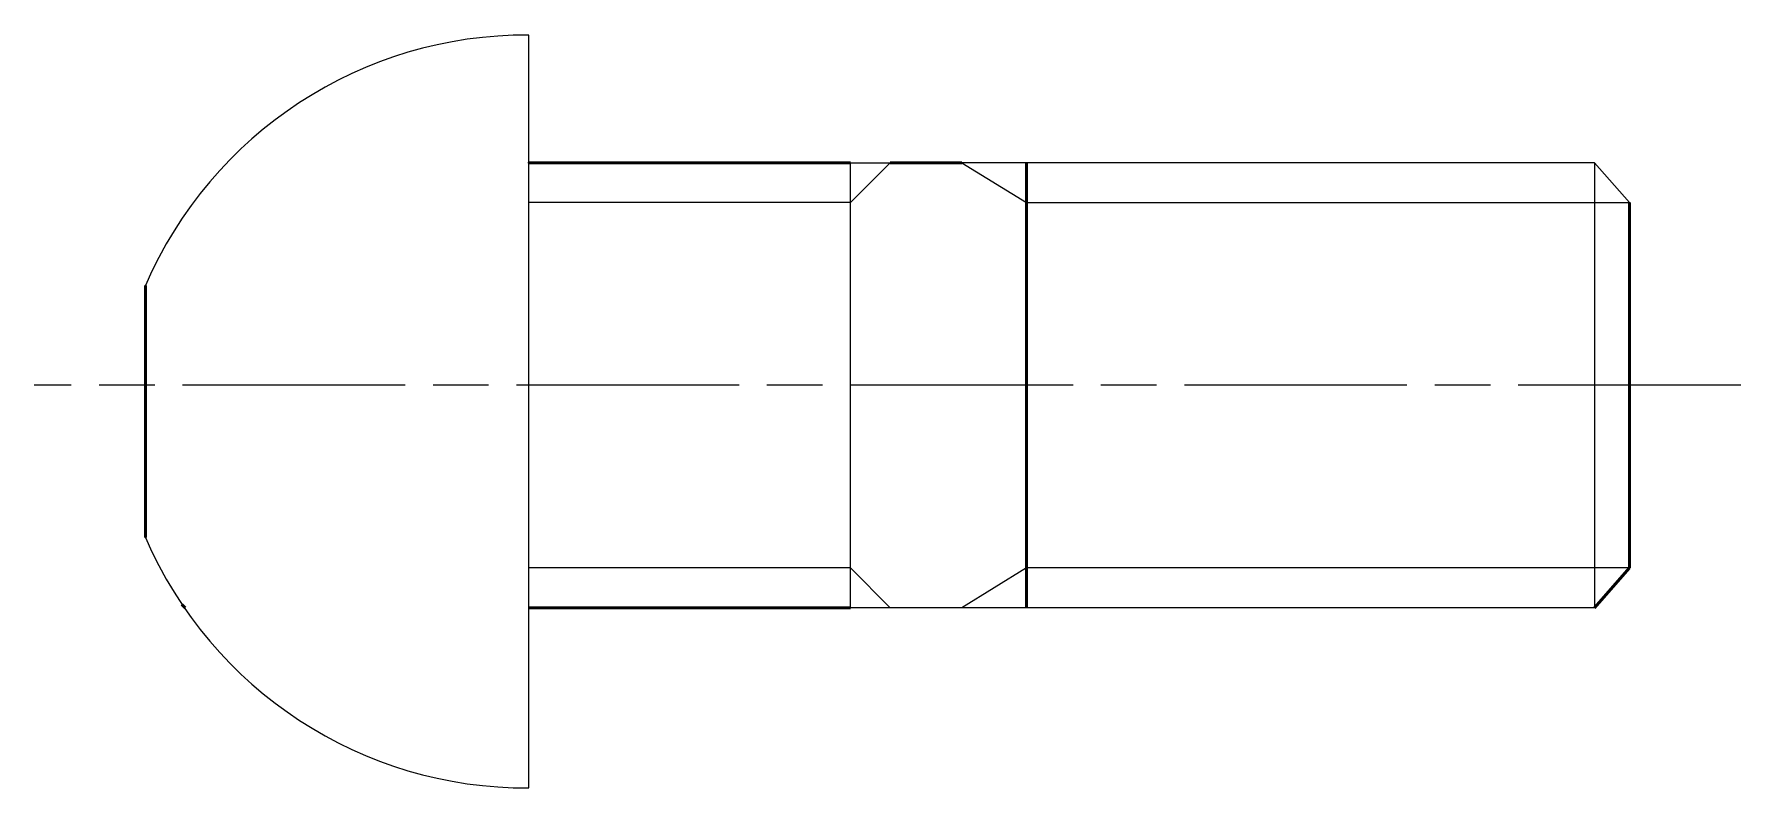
# Model space of a CAD drawing. Header units: millimetres. Extents: x -3388 to 4307, y 243 to 4457.
# Drawn here: x -546.22 to -500.22, y 3483.68 to 3504.03 of the extents above; entities that cross this region are included whole.
import ezdxf

# ---------------------------------------------------------------- set-up
doc = ezdxf.new("R2010")
doc.units = ezdxf.units.MM
doc.linetypes.add('AM_ISO08W050', pattern=[18, 12, -1.5, 3, -1.5])
doc.linetypes.add('AM_ISO08W050x2', pattern=[9, 6, -0.75, 1.5, -0.75])
for name, color, linetype, lineweight in [('AM_0N', 7, 'Continuous', 50), ('AM_4N', 3, 'Continuous', 25), ('AM_7N', 4, 'AM_ISO08W050', 25)]:
    doc.layers.add(name, color=color, linetype=linetype, lineweight=lineweight)

# ---------------------------------------------------------------- blocks, each defined once
blk = doc.blocks.new('wpust przesuwny st M12')
blk.add_lwpolyline([(-119.234, 1513.976, 0.301012), (-125.985, 1503.643), (-105.685, 1503.643, 0.301012), (-112.437, 1513.976), (-115.835, 1513.976)], format="xyb", close=True)
blk = doc.blocks.new('śruba z wpustem przesuwnym St M12')
at = {"layer": 'AM_0N'}
for p, q in [((-49.156, 1471.661), (-49.156, 1478.459)), ((-48.083, 1469.767), (-48.172, 1469.856))]:
    blk.add_line(p, q, dxfattribs=at)
blk.add_lwpolyline([(-30.156, 1481.767), (-38.823, 1481.767)], close=True, dxfattribs=at)
for points in [[(-27.156, 1481.767), (-29.083, 1481.767)], [(-25.406, 1469.767), (-25.406, 1481.767)], [(-9.156, 1480.694), (-9.156, 1470.841)], [(-9.156, 1470.841), (-10.104, 1469.767)], [(-30.156, 1469.767), (-38.823, 1469.767)]]:
    blk.add_lwpolyline(points, dxfattribs=at)
at = {"layer": 'AM_4N'}
for points in [[(-10.104, 1481.767), (-25.406, 1481.767), (-27.156, 1481.767), (-25.406, 1480.694), (-9.156, 1480.694), (-10.104, 1481.767), (-10.104, 1469.767), (-25.406, 1469.767), (-27.156, 1469.767), (-29.083, 1469.767), (-30.156, 1469.767), (-30.156, 1481.767), (-29.083, 1481.767), (-30.156, 1480.694), (-38.823, 1480.694)], [(-30.156, 1470.841), (-38.823, 1470.841)], [(-29.083, 1469.767), (-30.156, 1470.841)], [(-25.406, 1470.841), (-27.156, 1469.767)], [(-9.156, 1470.841), (-25.406, 1470.841)]]:
    blk.add_lwpolyline(points, dxfattribs=at)
at = {"layer": 'AM_7N', "linetype": 'AM_ISO08W050x2'}
blk.add_lwpolyline([(-6.156, 1475.767), (-52.156, 1475.767)], dxfattribs=at)
at = {"rotation": 90}
blk.add_blockref('wpust przesuwny st M12', (1464.82, 1590.895), dxfattribs=at)

msp = doc.modelspace()

# ---------------------------------------------------------------- block references
msp.add_blockref('śruba z wpustem przesuwnym St M12', (-494.06127, 2018.79319))

doc.saveas('drawing.dxf')
